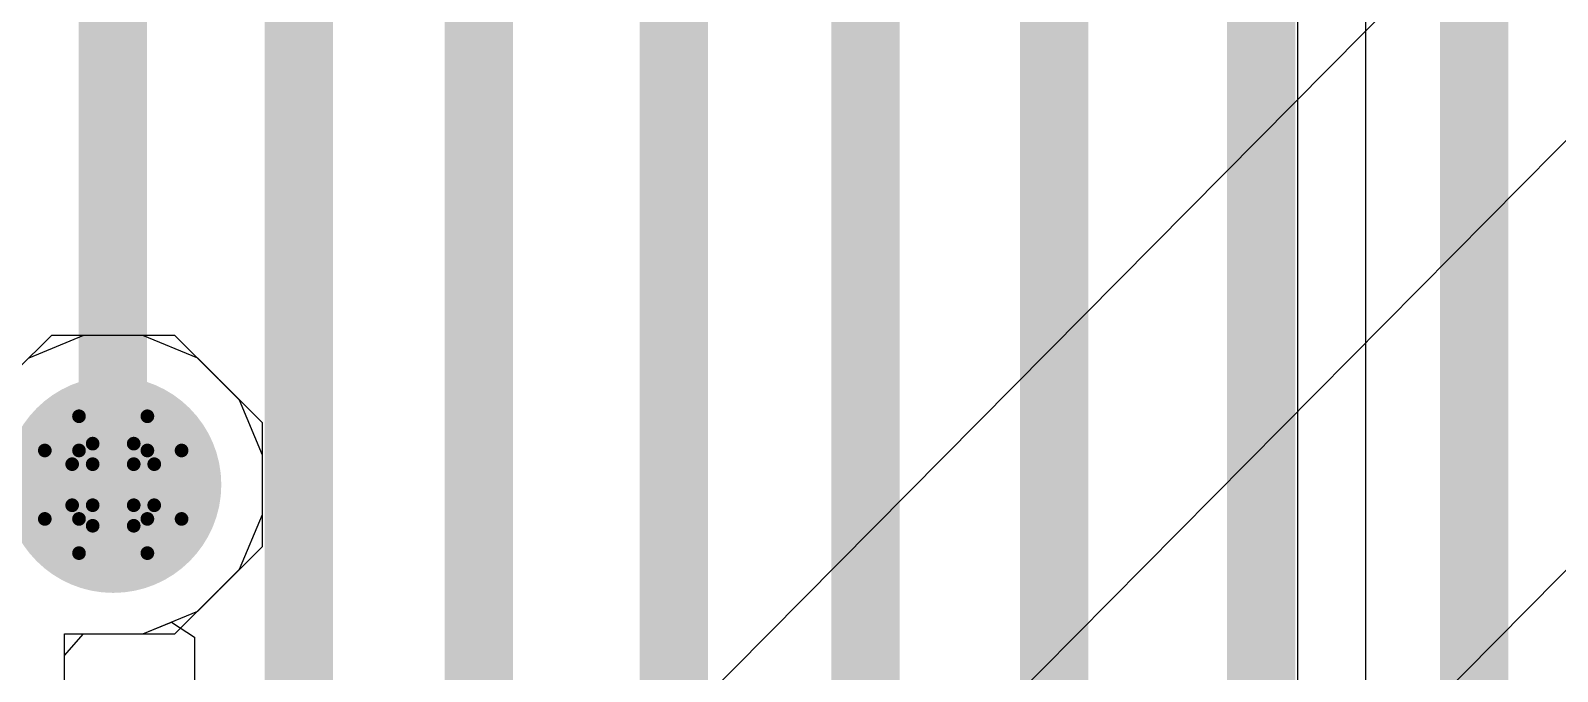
# Model space of a CAD drawing. Header units: inches. Extents: x -4 to 5258, y -4 to 5281.
# Drawn here: x 45.93 to 51.6, y 23.22 to 25.6 of the extents above; entities that cross this region are included whole.
import ezdxf

# ---------------------------------------------------------------- set-up
doc = ezdxf.new("R2010")
doc.units = ezdxf.units.IN
for name, color, linetype in [('Bottom Layer', 5, 'Continuous'), ('Bottom Solder', 6, 'Continuous'), ('Drill Drawing', 1, 'Continuous'), ('Layer 1', 16, 'Continuous'), ('Layer 2', 76, 'Continuous'), ('Top Layer', 1, 'Continuous'), ('Top Solder', 216, 'Continuous'), ('Via Holes', 16, 'Continuous')]:
    doc.layers.add(name, color=color, linetype=linetype)

# ---------------------------------------------------------------- blocks, each defined once
blk = doc.blocks.new('13_WQFN_HR__3_2__31')
at = {"layer": 'Top Solder'}
for p in [(-0.5750306, 1.80991764), (-0.54668674, -0.9226753199999999), (0.57501282, 1.80999638)]:
    blk.add_line(p, (5220.67629472, 5271.62100868), dxfattribs=at)

msp = doc.modelspace()

# ---------------------------------------------------------------- hatches: boundary and pattern name
at = {"layer": 'Bottom Layer'}
h = msp.add_hatch(color=5, dxfattribs=at)
edge = h.paths.add_edge_path()
edge.add_arc((46.23637184, 23.91167176), 0.2999994, 0, 360)
at = {"layer": 'Bottom Solder'}
h = msp.add_hatch(color=6, dxfattribs=at)
edge = h.paths.add_edge_path()
edge.add_arc((46.23637184, 23.91167176), 0.4015993999999999, 0, 360)
at = {"layer": 'Layer 1'}
h = msp.add_hatch(color=16, dxfattribs=at)
edge = h.paths.add_edge_path()
edge.add_arc((46.23637184, 23.91167176), 0.2999994, 0, 360)
at = {"layer": 'Layer 2'}
h = msp.add_hatch(color=76, dxfattribs=at)
edge = h.paths.add_edge_path()
edge.add_arc((46.23637184, 23.91167176), 0.2999994, 0, 360)
at = {"layer": 'Top Layer'}
h = msp.add_hatch(color=1, dxfattribs=at)
edge = h.paths.add_edge_path()
edge.add_arc((46.23637184, 23.91167176), 0.2999994, 0, 360)
at = {"layer": 'Top Solder'}
h = msp.add_hatch(color=216, dxfattribs=at)
edge = h.paths.add_edge_path()
edge.add_arc((46.23637184, 23.91167176), 0.4015993999999999, 0, 360)
at = {"layer": 'Via Holes'}
h = msp.add_hatch(color=7, dxfattribs=at)
edge = h.paths.add_edge_path()
edge.add_arc((46.23637184, 23.91167176), 0.1499997, 0, 360)

# ---------------------------------------------------------------- linework, layer by layer
at = {"layer": 'Bottom Layer'}
for p, q in [((50.88887968, 21.08367132), (50.88887968, 45.73493011999999)), ((46.34656974, 23.35767236), (46.45338182, 23.40191408)), ((46.45338182, 23.40191408), (46.53785968, 23.34546766)), ((46.05496504, 23.277195), (46.12617648, 23.35767236)), ((46.12617648, 23.35767236), (46.34656974, 23.35767236)), ((46.53785968, 23.34546766), (46.53785968, 22.38191612)), ((46.05496504, 23.15707332), (46.05496504, 23.277195))]:
    msp.add_line(p, q, dxfattribs=at)
for points in [[(46.23502817999999, 23.91301542, 0.254, 0.254, 0), (46.23502817999999, 56.51321438, 0.254, 0.254, 0)], [(46.92632474, 21.98690802, 0.254, 0.254, 0), (46.92632474, 55.74275617999999, 0.254, 0.254, 0)], [(47.59406533999999, 22.60583998, 0.254, 0.254, 0), (47.59406533999999, 55.10576228, 0.254, 0.254, 0)], [(49.73144486, 20.67572446, 0.254, 0.254, 0), (49.73144486, 52.91023454, 0.254, 0.254, 0)], [(48.31829046, 21.33130862, 0.254, 0.254, 0), (48.31829046, 52.21833854, 0.254, 0.254, 0)], [(49.03037438, 20.01167194, 0.254, 0.254, 0), (49.03037438, 46.09686234, 0.254, 0.254, 0)], [(50.50041461999999, 19.3616707, 0.254, 0.254, 0), (50.50041461999999, 46.12993821999999, 0.254, 0.254, 0)], [(46.23502817999999, 23.91301542, 0.254, 0.254, 0), (46.23637184, 23.91167176, 0.254, 0.254, 0)]]:
    msp.add_lwpolyline(points, format="xyseb", dxfattribs=at)
for points in [[(46.17152818, 23.91301542, 0.127, 0.127, 1), (46.29852818, 23.91301542, 0.127, 0.127, 1)], [(46.17152818, 23.91301542, 0.127, 0.127, 1), (46.29852818, 23.91301542, 0.127, 0.127, 1)], [(46.17287184, 23.91167176, 0.127, 0.127, 1), (46.29987183999999, 23.91167176, 0.127, 0.127, 1)]]:
    msp.add_lwpolyline(points, format="xyseb", close=True, dxfattribs=at)
at = {"layer": 'Drill Drawing'}
for points in [[(46.10937184, 24.03867176, 0.0508, 0.0508, 0), (46.10937184, 24.16567176, 0.0508, 0.0508, 0)], [(46.10937184, 24.16567176, 0.0508, 0.0508, 0), (46.36337184, 24.16567176, 0.0508, 0.0508, 0)], [(46.36337184, 24.03867176, 0.0508, 0.0508, 0), (46.36337184, 24.16567176, 0.0508, 0.0508, 0)], [(45.98237184, 23.78467176, 0.0508, 0.0508, 0), (45.98237184, 24.03867176, 0.0508, 0.0508, 0)], [(45.98237184, 24.03867176, 0.0508, 0.0508, 0), (46.10937184, 24.03867176, 0.0508, 0.0508, 0)], [(46.16017184, 23.98787176, 0.0508, 0.0508, 0), (46.16017184, 24.06407176, 0.0508, 0.0508, 0)], [(46.16017184, 24.06407176, 0.0508, 0.0508, 0), (46.31257184, 24.06407176, 0.0508, 0.0508, 0)], [(46.31257184, 23.98787176, 0.0508, 0.0508, 0), (46.31257184, 24.06407176, 0.0508, 0.0508, 0)], [(46.36337184, 24.03867176, 0.0508, 0.0508, 0), (46.49037183999999, 24.03867176, 0.0508, 0.0508, 0)], [(46.49037183999999, 23.78467176, 0.0508, 0.0508, 0), (46.49037183999999, 24.03867176, 0.0508, 0.0508, 0)], [(46.08397184, 23.83547176, 0.0508, 0.0508, 0), (46.08397184, 23.98787176, 0.0508, 0.0508, 0)], [(46.08397184, 23.98787176, 0.0508, 0.0508, 0), (46.16017184, 23.98787176, 0.0508, 0.0508, 0)], [(46.31257184, 23.98787176, 0.0508, 0.0508, 0), (46.38877184, 23.98787176, 0.0508, 0.0508, 0)], [(46.38877184, 23.83547176, 0.0508, 0.0508, 0), (46.38877184, 23.98787176, 0.0508, 0.0508, 0)], [(46.08397184, 23.83547176, 0.0508, 0.0508, 0), (46.16017184, 23.83547176, 0.0508, 0.0508, 0)], [(46.16017184, 23.75927176, 0.0508, 0.0508, 0), (46.16017184, 23.83547176, 0.0508, 0.0508, 0)], [(46.31257184, 23.83547176, 0.0508, 0.0508, 0), (46.38877184, 23.83547176, 0.0508, 0.0508, 0)], [(46.31257184, 23.75927176, 0.0508, 0.0508, 0), (46.31257184, 23.83547176, 0.0508, 0.0508, 0)], [(45.98237184, 23.78467176, 0.0508, 0.0508, 0), (46.10937184, 23.78467176, 0.0508, 0.0508, 0)], [(46.10937184, 23.65767176, 0.0508, 0.0508, 0), (46.10937184, 23.78467176, 0.0508, 0.0508, 0)], [(46.16017184, 23.75927176, 0.0508, 0.0508, 0), (46.31257184, 23.75927176, 0.0508, 0.0508, 0)], [(46.36337184, 23.78467176, 0.0508, 0.0508, 0), (46.49037183999999, 23.78467176, 0.0508, 0.0508, 0)], [(46.36337184, 23.65767176, 0.0508, 0.0508, 0), (46.36337184, 23.78467176, 0.0508, 0.0508, 0)], [(46.10937184, 23.65767176, 0.0508, 0.0508, 0), (46.36337184, 23.65767176, 0.0508, 0.0508, 0)]]:
    msp.add_lwpolyline(points, format="xyseb", dxfattribs=at)
for points in [[(46.09667184, 24.16567176, 0.0254, 0.0254, 1), (46.12207184, 24.16567176, 0.0254, 0.0254, 1)], [(46.09667184, 24.16567176, 0.0254, 0.0254, 1), (46.12207184, 24.16567176, 0.0254, 0.0254, 1)], [(46.35067184, 24.16567176, 0.0254, 0.0254, 1), (46.37607184, 24.16567176, 0.0254, 0.0254, 1)], [(46.35067184, 24.16567176, 0.0254, 0.0254, 1), (46.37607184, 24.16567176, 0.0254, 0.0254, 1)], [(45.96967184, 24.03867176, 0.0254, 0.0254, 1), (45.99507183999999, 24.03867176, 0.0254, 0.0254, 1)], [(45.96967184, 24.03867176, 0.0254, 0.0254, 1), (45.99507183999999, 24.03867176, 0.0254, 0.0254, 1)], [(46.09667184, 24.03867176, 0.0254, 0.0254, 1), (46.12207184, 24.03867176, 0.0254, 0.0254, 1)], [(46.09667184, 24.03867176, 0.0254, 0.0254, 1), (46.12207184, 24.03867176, 0.0254, 0.0254, 1)], [(46.14747183999999, 24.06407176, 0.0254, 0.0254, 1), (46.17287184, 24.06407176, 0.0254, 0.0254, 1)], [(46.14747183999999, 24.06407176, 0.0254, 0.0254, 1), (46.17287184, 24.06407176, 0.0254, 0.0254, 1)], [(46.29987183999999, 24.06407176, 0.0254, 0.0254, 1), (46.32527184, 24.06407176, 0.0254, 0.0254, 1)], [(46.29987183999999, 24.06407176, 0.0254, 0.0254, 1), (46.32527184, 24.06407176, 0.0254, 0.0254, 1)], [(46.35067184, 24.03867176, 0.0254, 0.0254, 1), (46.37607184, 24.03867176, 0.0254, 0.0254, 1)], [(46.35067184, 24.03867176, 0.0254, 0.0254, 1), (46.37607184, 24.03867176, 0.0254, 0.0254, 1)], [(46.47767184, 24.03867176, 0.0254, 0.0254, 1), (46.50307184, 24.03867176, 0.0254, 0.0254, 1)], [(46.47767184, 24.03867176, 0.0254, 0.0254, 1), (46.50307184, 24.03867176, 0.0254, 0.0254, 1)], [(46.07127184, 23.98787176, 0.0254, 0.0254, 1), (46.09667184, 23.98787176, 0.0254, 0.0254, 1)], [(46.07127184, 23.98787176, 0.0254, 0.0254, 1), (46.09667184, 23.98787176, 0.0254, 0.0254, 1)], [(46.14747183999999, 23.98787176, 0.0254, 0.0254, 1), (46.17287184, 23.98787176, 0.0254, 0.0254, 1)], [(46.14747183999999, 23.98787176, 0.0254, 0.0254, 1), (46.17287184, 23.98787176, 0.0254, 0.0254, 1)], [(46.29987183999999, 23.98787176, 0.0254, 0.0254, 1), (46.32527184, 23.98787176, 0.0254, 0.0254, 1)], [(46.29987183999999, 23.98787176, 0.0254, 0.0254, 1), (46.32527184, 23.98787176, 0.0254, 0.0254, 1)], [(46.37607184, 23.98787176, 0.0254, 0.0254, 1), (46.40147184, 23.98787176, 0.0254, 0.0254, 1)], [(46.37607184, 23.98787176, 0.0254, 0.0254, 1), (46.40147184, 23.98787176, 0.0254, 0.0254, 1)], [(46.07127184, 23.83547176, 0.0254, 0.0254, 1), (46.09667184, 23.83547176, 0.0254, 0.0254, 1)], [(46.07127184, 23.83547176, 0.0254, 0.0254, 1), (46.09667184, 23.83547176, 0.0254, 0.0254, 1)], [(46.14747183999999, 23.83547176, 0.0254, 0.0254, 1), (46.17287184, 23.83547176, 0.0254, 0.0254, 1)], [(46.14747183999999, 23.83547176, 0.0254, 0.0254, 1), (46.17287184, 23.83547176, 0.0254, 0.0254, 1)], [(46.29987183999999, 23.83547176, 0.0254, 0.0254, 1), (46.32527184, 23.83547176, 0.0254, 0.0254, 1)], [(46.29987183999999, 23.83547176, 0.0254, 0.0254, 1), (46.32527184, 23.83547176, 0.0254, 0.0254, 1)], [(46.37607184, 23.83547176, 0.0254, 0.0254, 1), (46.40147184, 23.83547176, 0.0254, 0.0254, 1)], [(46.37607184, 23.83547176, 0.0254, 0.0254, 1), (46.40147184, 23.83547176, 0.0254, 0.0254, 1)], [(45.96967184, 23.78467176, 0.0254, 0.0254, 1), (45.99507183999999, 23.78467176, 0.0254, 0.0254, 1)], [(45.96967184, 23.78467176, 0.0254, 0.0254, 1), (45.99507183999999, 23.78467176, 0.0254, 0.0254, 1)], [(46.09667184, 23.78467176, 0.0254, 0.0254, 1), (46.12207184, 23.78467176, 0.0254, 0.0254, 1)], [(46.09667184, 23.78467176, 0.0254, 0.0254, 1), (46.12207184, 23.78467176, 0.0254, 0.0254, 1)], [(46.14747183999999, 23.75927176, 0.0254, 0.0254, 1), (46.17287184, 23.75927176, 0.0254, 0.0254, 1)], [(46.14747183999999, 23.75927176, 0.0254, 0.0254, 1), (46.17287184, 23.75927176, 0.0254, 0.0254, 1)], [(46.29987183999999, 23.75927176, 0.0254, 0.0254, 1), (46.32527184, 23.75927176, 0.0254, 0.0254, 1)], [(46.29987183999999, 23.75927176, 0.0254, 0.0254, 1), (46.32527184, 23.75927176, 0.0254, 0.0254, 1)], [(46.35067184, 23.78467176, 0.0254, 0.0254, 1), (46.37607184, 23.78467176, 0.0254, 0.0254, 1)], [(46.35067184, 23.78467176, 0.0254, 0.0254, 1), (46.37607184, 23.78467176, 0.0254, 0.0254, 1)], [(46.47767184, 23.78467176, 0.0254, 0.0254, 1), (46.50307184, 23.78467176, 0.0254, 0.0254, 1)], [(46.47767184, 23.78467176, 0.0254, 0.0254, 1), (46.50307184, 23.78467176, 0.0254, 0.0254, 1)], [(46.09667184, 23.65767176, 0.0254, 0.0254, 1), (46.12207184, 23.65767176, 0.0254, 0.0254, 1)], [(46.09667184, 23.65767176, 0.0254, 0.0254, 1), (46.12207184, 23.65767176, 0.0254, 0.0254, 1)], [(46.35067184, 23.65767176, 0.0254, 0.0254, 1), (46.37607184, 23.65767176, 0.0254, 0.0254, 1)], [(46.35067184, 23.65767176, 0.0254, 0.0254, 1), (46.37607184, 23.65767176, 0.0254, 0.0254, 1)]]:
    msp.add_lwpolyline(points, format="xyseb", close=True, dxfattribs=at)
at = {"layer": 'Layer 1'}
for p, q in [((46.12617393999999, 24.46567116), (45.92255737999999, 24.38133046)), ((46.34656974, 24.46567116), (46.12617393999999, 24.46567116)), ((46.5501863, 24.38133046), (46.34656974, 24.46567116)), ((46.70603053999999, 24.22548622), (46.5501863, 24.38133046)), ((46.79037124, 24.02186966), (46.70603053999999, 24.22548622)), ((46.79037124, 23.80147386), (46.79037124, 24.02186966)), ((46.70603053999999, 23.5978573), (46.79037124, 23.80147386)), ((46.5501863, 23.44201306), (46.70603053999999, 23.5978573)), ((46.34656974, 23.35767236), (46.5501863, 23.44201306)), ((46.05496504, 23.277195), (46.12617648, 23.35767236)), ((46.12617648, 23.35767236), (46.34656974, 23.35767236)), ((46.05496504, 23.15707332), (46.05496504, 23.277195))]:
    msp.add_line(p, q, dxfattribs=at)
at = {"layer": 'Layer 2'}
for p, q in [((50.63537498, 27.24041796), (50.63537244, 20.20606576)), ((46.12617393999999, 24.46567116), (45.92255737999999, 24.38133046)), ((46.34656974, 24.46567116), (46.12617393999999, 24.46567116)), ((46.5501863, 24.38133046), (46.34656974, 24.46567116)), ((46.70603053999999, 24.22548622), (46.5501863, 24.38133046)), ((46.79037124, 24.02186966), (46.70603053999999, 24.22548622)), ((46.79037124, 23.80147386), (46.79037124, 24.02186966)), ((46.70603053999999, 23.5978573), (46.79037124, 23.80147386)), ((46.5501863, 23.44201306), (46.70603053999999, 23.5978573)), ((46.34656974, 23.35767236), (46.5501863, 23.44201306)), ((46.05496504, 23.277195), (46.12617648, 23.35767236)), ((46.12617648, 23.35767236), (46.34656974, 23.35767236)), ((46.05496504, 23.15707332), (46.05496504, 23.277195))]:
    msp.add_line(p, q, dxfattribs=at)
msp.add_lwpolyline([(51.29097438, 16.35501174, 0.254, 0.254, 0), (51.29097438, 28.45926998, 0.254, 0.254, 0)], format="xyseb", dxfattribs=at)
at = {"layer": 'Top Layer'}
for p, q in [((46.00689808, 24.46567116), (45.8764894, 24.33526248)), ((46.46584559999999, 24.46567116), (46.00689808, 24.46567116)), ((46.79037124, 24.14114552), (46.46584559999999, 24.46567116)), ((46.79037124, 23.682198), (46.79037124, 24.14114552)), ((46.46584559999999, 23.35767236), (46.79037124, 23.682198)), ((46.05496504, 23.0378), (46.05496504, 23.35767236)), ((46.05496504, 23.35767236), (46.46584559999999, 23.35767236))]:
    msp.add_line(p, q, dxfattribs=at)
msp.add_lwpolyline([(42.25617406, 23.92287062, 0.254, 0.254, 0), (46.23637184, 23.92287062, 0.254, 0.254, 0)], format="xyseb", dxfattribs=at)
msp.add_lwpolyline([(46.17287184, 23.92287062, 0.127, 0.127, 1), (46.29987183999999, 23.92287062, 0.127, 0.127, 1)], format="xyseb", close=True, dxfattribs=at)

# ---------------------------------------------------------------- block references
msp.add_blockref('13_WQFN_HR__3_2__31', (37.0774468, 9.2674694))

doc.saveas('drawing.dxf')
